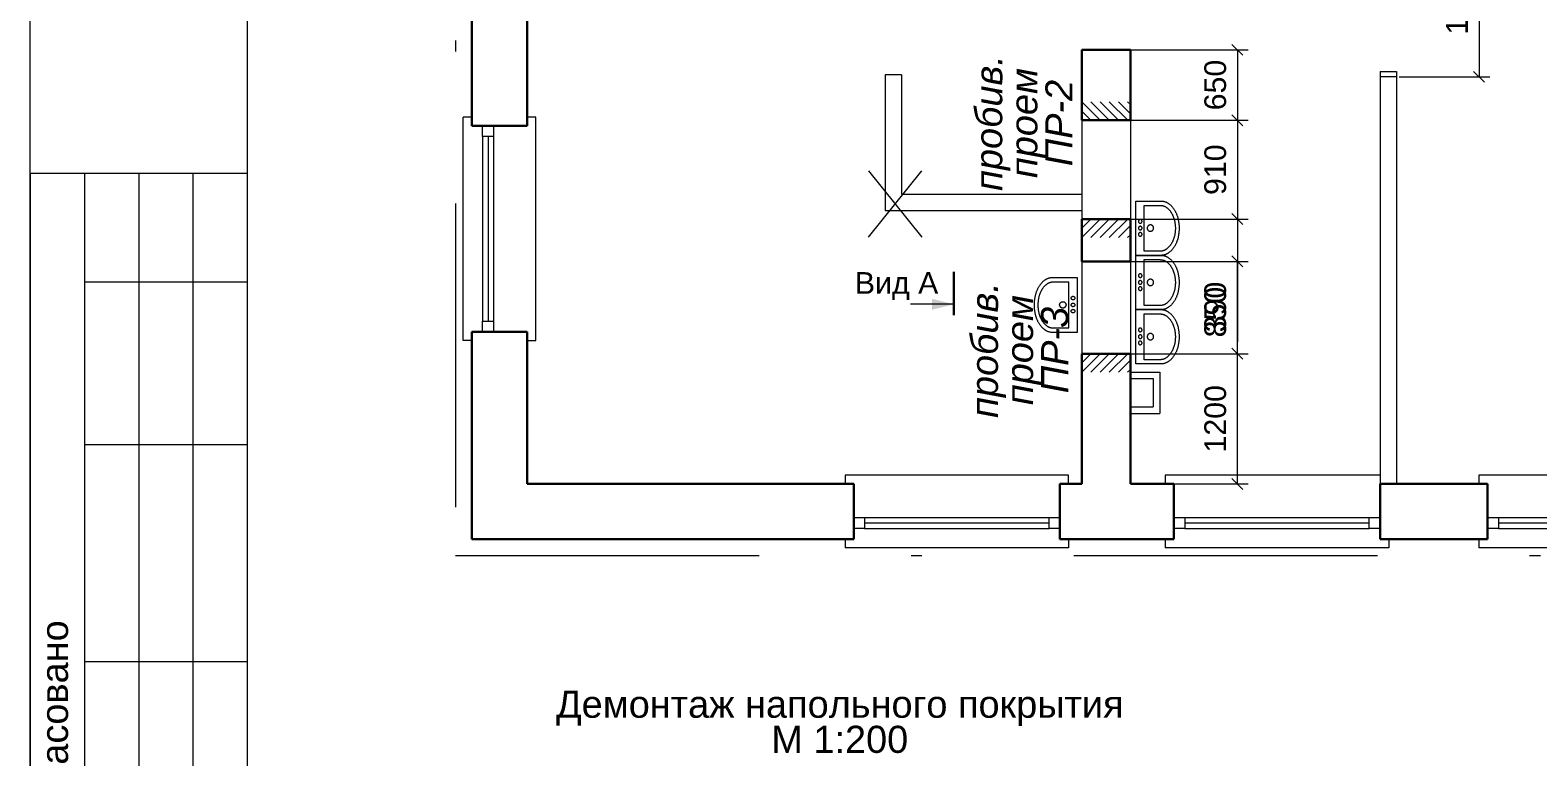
# Model space of a CAD drawing. Header units: metres. Extents: x 14591 to 15202, y 5442 to 5571.
# Drawn here: x 14722.7 to 14736.59, y 5488.92 to 5495.62 of the extents above; entities that cross this region are included whole.
import ezdxf
from ezdxf.enums import TextEntityAlignment as Align

# ---------------------------------------------------------------- set-up
doc = ezdxf.new("R2010")
doc.units = ezdxf.units.M
doc.header["$MEASUREMENT"] = 0
doc.linetypes.add('DGN Style 3', pattern=[4.89804, 3.4986, -1.39944])
doc.linetypes.add('DGN Style 4', pattern=[5.601258, 2.79888, -1.39944, 0.003499, -1.39944])
doc.layers.get('Defpoints').update_dxf_attribs({"lineweight": 0})
for name, color, linetype, lineweight in [('Level 2', 7, 'Continuous', 0), ('Level 50', 7, 'Continuous', 0), ('Level 63', 7, 'Continuous', 0), ('Стены', 7, 'Continuous', 13), ('ЧЕРТЕЖ', 7, 'Continuous', 0)]:
    doc.layers.add(name, color=color, linetype=linetype, lineweight=lineweight)
doc.styles.add('Style-Arial', font='arial.ttf')
doc.styles.add('Style-Arial IF', font='ariali.ttf')
doc.styles.add('Style-txt', font='txt.shx')
doc.dimstyles.new('100', dxfattribs={"dimtxt": 0.25, "dimasz": 0.1875, "dimexe": 0.125, "dimexo": 0.125, "dimgap": 0.0625, "dimtad": 1, "dimdec": 0, "dimlfac": 1000, "dimzin": 11, "dimdsep": 46, "dimtxsty": 'Style-txt', "dimblk": 'OBLIQUE', "dimcen": 0.09, "dimadec": 0, "dimazin": 3, "dimtfac": 1, "dimtdec": 0, "dimtmove": 0, "dimatfit": 3, "dimldrblk": 'TerminatorOpen', "dimfxl": 1, "dimfrac": 2, "dimtzin": 11, "dimlwd": 0, "dimlwe": 0, "dimarcsym": 0})

# ---------------------------------------------------------------- blocks, each defined once
blk = doc.blocks.new('*U50')
at = {"layer": 'Стены', "color": 7, "linetype": 'Continuous', "lineweight": 0}
for p, q in [((-1.03, 0.335), (1.03, 0.335)), ((-1.03, 0.255), (-1.03, 0.335)), ((1.03, 0.255), (1.03, 0.335)), ((0.85, 0.155), (-0.85, 0.155)), ((0.85, 0.105), (-0.85, 0.105)), ((0.85, 0.055), (-0.85, 0.055)), ((1.03, -0.335), (1.03, -0.255)), ((-0.95, -0.335), (1.03, -0.335))]:
    blk.add_line(p, q, dxfattribs=at)
at = {"layer": 'Стены', "color": 7, "linetype": 'Continuous', "lineweight": 30}
for p, q in [((-0.95, -0.255), (-0.95, 0.255)), ((0.95, -0.255), (0.95, 0.255))]:
    blk.add_line(p, q, dxfattribs=at)
at = {"layer": 'Стены', "color": 7, "linetype": 'Continuous', "lineweight": 13, "flags": 128}
for points in [[(-0.95, 0.155), (-0.85, 0.155), (-0.85, 0.055), (-0.95, 0.055), (-0.95, 0.155)], [(0.85, 0.155), (0.95, 0.155), (0.95, 0.055), (0.85, 0.055), (0.85, 0.155)]]:
    blk.add_lwpolyline(points, close=True, dxfattribs=at)
blk = doc.blocks.new('*U54')
at = {"layer": 'Стены', "color": 7, "linetype": 'Continuous', "lineweight": 0}
for p, q in [((-0.335, -1.03), (-0.335, 1.03)), ((-0.255, 1.03), (-0.335, 1.03)), ((0.335, 1.03), (0.255, 1.03)), ((0.335, -1.03), (0.335, 1.03)), ((-0.155, 0.85), (-0.155, -0.85)), ((-0.105, 0.85), (-0.105, -0.85)), ((-0.055, 0.85), (-0.055, -0.85)), ((-0.255, -1.03), (-0.335, -1.03)), ((0.255, -1.03), (0.335, -1.03))]:
    blk.add_line(p, q, dxfattribs=at)
at = {"layer": 'Стены', "color": 7, "linetype": 'Continuous', "lineweight": 30}
for p, q in [((0.255, 0.95), (-0.255, 0.95)), ((0.255, -0.95), (-0.255, -0.95))]:
    blk.add_line(p, q, dxfattribs=at)
at = {"layer": 'Стены', "color": 7, "linetype": 'Continuous', "lineweight": 13, "flags": 128}
for points in [[(-0.155, 0.85), (-0.155, 0.95), (-0.055, 0.95), (-0.055, 0.85), (-0.155, 0.85)], [(-0.155, -0.95), (-0.155, -0.85), (-0.055, -0.85), (-0.055, -0.95), (-0.155, -0.95)]]:
    blk.add_lwpolyline(points, close=True, dxfattribs=at)
blk = doc.blocks.new('ум6_1')
at = {"color": 5, "linetype": 'DGN Style 3', "lineweight": 0}
for p, q in [((-0.325, 0), (-0.325, -0.306)), ((0.325, 0), (-0.325, 0)), ((0.325, -0.306), (0.325, 0)), ((-0.274, -0.103), (-0.274, -0.294)), ((0.275, -0.103), (-0.274, -0.103)), ((0.275, -0.294), (0.275, -0.103))]:
    blk.add_line(p, q, dxfattribs=at)
for centre, radius in [((-0.082, -0.054), 0.0217), ((-0.001, -0.176), 0.0383), ((-0.001, -0.054), 0.0217), ((0.074, -0.054), 0.0217)]:
    blk.add_circle(centre, radius, dxfattribs=at)
for centre, radius, start, end in [((-0.18, -0.306), 0.145, 180, 212.1154), ((-0.151, -0.294), 0.122, 180, 212.1154), ((-0.079, -0.248), 0.208, 212.1154, 236.5784), ((0.08, -0.248), 0.208, 303.4216, 327.8846), ((0.153, -0.294), 0.122, 327.8846, 0), ((0.18, -0.306), 0.145, 327.8846, 0), ((-0.094, -0.251), 0.247, 212.1154, 236.5784), ((-0.037, -0.165), 0.35, 236.5784, 254.7118), ((-0.031, -0.175), 0.295, 236.5784, 254.7118), ((0, -0.029), 0.491, 254.7118, 270), ((0.001, -0.061), 0.414, 254.7118, 270), ((0, -0.029), 0.491, 270, 285.2882), ((0.001, -0.061), 0.414, 270, 285.2882), ((0.032, -0.175), 0.295, 285.2882, 303.4216), ((0.037, -0.165), 0.35, 285.2882, 303.4216), ((0.094, -0.251), 0.247, 303.4216, 327.8846)]:
    blk.add_arc(centre, radius, start, end, dxfattribs=at)
blk = doc.blocks.new('*U150')
at = {"layer": 'Level 50', "color": 7, "linetype": 'Continuous', "lineweight": 0}
blk.add_line((-20.487, -14.5), (-20.487, 14.5), dxfattribs=at)
at = {"layer": 'Level 50', "color": 7, "linetype": 'Continuous', "lineweight": 13}
blk.add_line((-18.487, 14), (-18.487, -14), dxfattribs=at)
at = {"layer": 'Level 63', "color": 7, "linetype": 'Continuous', "lineweight": 13}
for p, q in [((-20.487, 1), (-18.487, 1)), ((-20.487, 1), (-20.487, -5.5)), ((-19.987, 1), (-19.987, -5.5)), ((-19.487, 1), (-19.487, -5.5)), ((-18.987, 1), (-18.987, -5.5)), ((-19.987, 0), (-18.487, 0)), ((-19.987, -1.5), (-18.487, -1.5)), ((-19.987, -3.5), (-18.487, -3.5))]:
    blk.add_line(p, q, dxfattribs=at)
at = {"layer": 'Level 63', "color": 7, "linetype": 'Continuous', "lineweight": 0, "style": 'Style-Arial'}
blk.add_text('Согласовано', height=0.25002, rotation=90, dxfattribs=at).set_placement((-20.263, -4.173), align=Align.MIDDLE_CENTER)
blk = doc.blocks.new('формат_А3')
at = {"layer": 'Level 50', "color": 7, "linetype": 'Continuous', "lineweight": 13}
blk.add_blockref('*U150', (20.487, -14.5), dxfattribs=at)
blk = doc.blocks.new('*U192')
at = {"color": 5, "linetype": 'Continuous', "lineweight": 13}
for p, q in [((-0.246, 0.306), (0.246, -0.306)), ((-0.246, -0.306), (0.246, 0.306))]:
    blk.add_line(p, q, dxfattribs=at)
blk = doc.blocks.new('_Oblique')
at = {"color": 0, "linetype": 'ByBlock', "lineweight": -2}
blk.add_line((0.5, 0.5), (-0.5, -0.5), dxfattribs=at)
blk = doc.blocks.new('*D193')
at = {"color": 7, "linetype": 'Continuous', "lineweight": 0, "transparency": 16777216}
for p, q in [((14735.392, 5496.586), (14736.153, 5496.586)), ((14735.317, 5495.186), (14736.153, 5495.186))]:
    blk.add_line(p, q, dxfattribs=at)
at = {"color": 0, "linetype": 'Continuous', "lineweight": 0, "transparency": 16777216}
blk.add_line((14736.053, 5496.586), (14736.053, 5495.186), dxfattribs=at)
at = {"layer": 'Defpoints', "color": 0, "linetype": 'Continuous', "lineweight": 40, "transparency": 16777216}
for p in [(14735.292, 5496.586), (14735.217, 5495.186), (14736.053, 5495.186)]:
    blk.add_point(p, dxfattribs=at)
at = {"color": 0, "linetype": 'Continuous', "lineweight": 0, "transparency": 16777216, "xscale": 0.1, "yscale": 0.1, "zscale": 0.1}
for p, rotation in [((14736.053, 5496.586), 90), ((14736.053, 5495.186), 270)]:
    blk.add_blockref('_Oblique', p, dxfattribs=dict(at, rotation=rotation))
at = {"color": 0, "linetype": 'Continuous', "lineweight": 0, "transparency": 16777216, "insert": (14735.851, 5495.886), "char_height": 0.2, "attachment_point": 5, "rotation": 90, "style": 'Style-Arial'}
blk.add_mtext('1400', dxfattribs=at)
blk = doc.blocks.new('TerminatorOpen')
at = {"color": 0, "linetype": 'ByBlock', "lineweight": -2}
for q in [(-1, 0.5), (-1, 0), (-1, -0.5)]:
    blk.add_line((0, 0), q, dxfattribs=at)
blk = doc.blocks.new('*U93')
at = {"color": 5, "linetype": 'Continuous', "lineweight": 13}
for p, q in [((-0.085, 0.055), (0.084, 0.225)), ((-0.085, 0.14), (-0.001, 0.225)), ((-0.085, -0.029), (0.085, 0.141)), ((-0.085, -0.114), (0.085, 0.056)), ((-0.085, -0.199), (0.085, -0.029)), ((-0.026, -0.225), (0.085, -0.113)), ((0.059, -0.225), (0.085, -0.198))]:
    blk.add_line(p, q, dxfattribs=at)
blk = doc.blocks.new('*D265')
at = {"color": 7, "linetype": 'Continuous', "lineweight": 0, "transparency": 16777216}
for p, q in [((14732.492, 5493.486), (14733.926, 5493.486)), ((14732.492, 5492.636), (14733.926, 5492.636))]:
    blk.add_line(p, q, dxfattribs=at)
at = {"color": 0, "linetype": 'Continuous', "lineweight": 0, "transparency": 16777216}
blk.add_line((14733.826, 5492.636), (14733.826, 5493.486), dxfattribs=at)
at = {"layer": 'Defpoints', "color": 0, "linetype": 'Continuous', "lineweight": 40, "transparency": 16777216}
for p in [(14732.392, 5493.486), (14733.826, 5493.486), (14732.392, 5492.636)]:
    blk.add_point(p, dxfattribs=at)
at = {"color": 0, "linetype": 'Continuous', "lineweight": 0, "transparency": 16777216, "xscale": 0.1, "yscale": 0.1, "zscale": 0.1}
for p, rotation in [((14733.826, 5493.486), 90), ((14733.826, 5492.636), 270)]:
    blk.add_blockref('_Oblique', p, dxfattribs=dict(at, rotation=rotation))
at = {"color": 0, "linetype": 'Continuous', "lineweight": 0, "transparency": 16777216, "insert": (14733.623, 5493.019), "char_height": 0.2, "attachment_point": 5, "rotation": 90, "style": 'Style-Arial'}
blk.add_mtext('850', dxfattribs=at)
blk = doc.blocks.new('*D266')
at = {"color": 7, "linetype": 'Continuous', "lineweight": 0, "transparency": 16777216}
for p, q in [((14732.492, 5494.786), (14733.926, 5494.786)), ((14732.492, 5493.876), (14733.926, 5493.876))]:
    blk.add_line(p, q, dxfattribs=at)
at = {"color": 0, "linetype": 'Continuous', "lineweight": 0, "transparency": 16777216}
blk.add_line((14733.826, 5494.786), (14733.826, 5493.876), dxfattribs=at)
at = {"layer": 'Defpoints', "color": 0, "linetype": 'Continuous', "lineweight": 40, "transparency": 16777216}
for p in [(14732.392, 5494.786), (14732.392, 5493.876), (14733.826, 5493.876)]:
    blk.add_point(p, dxfattribs=at)
at = {"color": 0, "linetype": 'Continuous', "lineweight": 0, "transparency": 16777216, "xscale": 0.1, "yscale": 0.1, "zscale": 0.1}
for p, rotation in [((14733.826, 5494.786), 90), ((14733.826, 5493.876), 270)]:
    blk.add_blockref('_Oblique', p, dxfattribs=dict(at, rotation=rotation))
at = {"color": 0, "linetype": 'Continuous', "lineweight": 0, "transparency": 16777216, "insert": (14733.623, 5494.331), "char_height": 0.2, "attachment_point": 5, "rotation": 90, "style": 'Style-Arial'}
blk.add_mtext('910', dxfattribs=at)
blk = doc.blocks.new('*D267')
at = {"color": 7, "linetype": 'Continuous', "lineweight": 0, "transparency": 16777216}
for p, q in [((14732.492, 5493.876), (14733.926, 5493.876)), ((14732.492, 5493.486), (14733.926, 5493.486))]:
    blk.add_line(p, q, dxfattribs=at)
at = {"color": 0, "linetype": 'Continuous', "lineweight": 0, "transparency": 16777216}
for p, q in [((14733.826, 5493.876), (14733.826, 5493.486)), ((14733.826, 5493.486), (14733.826, 5492.745))]:
    blk.add_line(p, q, dxfattribs=at)
at = {"layer": 'Defpoints', "color": 0, "linetype": 'Continuous', "lineweight": 40, "transparency": 16777216}
for p in [(14732.392, 5493.876), (14732.392, 5493.486), (14733.826, 5493.486)]:
    blk.add_point(p, dxfattribs=at)
at = {"color": 0, "linetype": 'Continuous', "lineweight": 0, "transparency": 16777216, "xscale": 0.1, "yscale": 0.1, "zscale": 0.1}
for p, rotation in [((14733.826, 5493.876), 90), ((14733.826, 5493.486), 270)]:
    blk.add_blockref('_Oblique', p, dxfattribs=dict(at, rotation=rotation))
at = {"color": 0, "linetype": 'Continuous', "lineweight": 0, "transparency": 16777216, "insert": (14733.623, 5493.066), "char_height": 0.2, "attachment_point": 5, "rotation": 90, "style": 'Style-Arial'}
blk.add_mtext('390', dxfattribs=at)
blk = doc.blocks.new('*D268')
at = {"color": 7, "linetype": 'Continuous', "lineweight": 0, "transparency": 16777216}
for p, q in [((14732.492, 5495.436), (14733.926, 5495.436)), ((14732.492, 5494.786), (14733.926, 5494.786))]:
    blk.add_line(p, q, dxfattribs=at)
at = {"color": 0, "linetype": 'Continuous', "lineweight": 0, "transparency": 16777216}
blk.add_line((14733.826, 5495.436), (14733.826, 5494.786), dxfattribs=at)
at = {"layer": 'Defpoints', "color": 0, "linetype": 'Continuous', "lineweight": 40, "transparency": 16777216}
for p in [(14732.392, 5495.436), (14732.392, 5494.786), (14733.826, 5494.786)]:
    blk.add_point(p, dxfattribs=at)
at = {"color": 0, "linetype": 'Continuous', "lineweight": 0, "transparency": 16777216, "xscale": 0.1, "yscale": 0.1, "zscale": 0.1}
for p, rotation in [((14733.826, 5495.436), 90), ((14733.826, 5494.786), 270)]:
    blk.add_blockref('_Oblique', p, dxfattribs=dict(at, rotation=rotation))
at = {"color": 0, "linetype": 'Continuous', "lineweight": 0, "transparency": 16777216, "insert": (14733.623, 5495.111), "char_height": 0.2, "attachment_point": 5, "rotation": 90, "style": 'Style-Arial'}
blk.add_mtext('650', dxfattribs=at)
blk = doc.blocks.new('*U274')
at = {"layer": 'ЧЕРТЕЖ', "color": 7, "linetype": 'Continuous', "lineweight": 30}
blk.add_line((-0.2, 0.2), (0.2, 0.2), dxfattribs=at)
at = {"layer": 'ЧЕРТЕЖ', "color": 7, "linetype": 'Continuous', "lineweight": 13}
blk.add_line((-0.1, 0.2), (-0.1, -0.2), dxfattribs=at)
at = {"layer": 'ЧЕРТЕЖ', "color": 7, "linetype": 'Continuous', "lineweight": 0, "extrusion": (0, 0, -1)}
blk.add_solid([(0.1, 0.2), (0.15, 0), (0.05, 0)], dxfattribs=at)
blk = doc.blocks.new('*D280')
at = {"color": 7, "linetype": 'Continuous', "lineweight": 0, "transparency": 16777216}
for p, q in [((14732.942, 5492.636), (14733.926, 5492.636)), ((14732.942, 5491.436), (14733.926, 5491.436))]:
    blk.add_line(p, q, dxfattribs=at)
at = {"color": 0, "linetype": 'Continuous', "lineweight": 0, "transparency": 16777216}
blk.add_line((14733.826, 5491.436), (14733.826, 5492.636), dxfattribs=at)
at = {"layer": 'Defpoints', "color": 0, "linetype": 'Continuous', "lineweight": 40, "transparency": 16777216}
for p in [(14732.842, 5492.636), (14733.826, 5492.636), (14732.842, 5491.436)]:
    blk.add_point(p, dxfattribs=at)
at = {"color": 0, "linetype": 'Continuous', "lineweight": 0, "transparency": 16777216, "xscale": 0.1, "yscale": 0.1, "zscale": 0.1}
for p, rotation in [((14733.826, 5492.636), 90), ((14733.826, 5491.436), 270)]:
    blk.add_blockref('_Oblique', p, dxfattribs=dict(at, rotation=rotation))
at = {"color": 0, "linetype": 'Continuous', "lineweight": 0, "transparency": 16777216, "insert": (14733.623, 5492.036), "char_height": 0.2, "attachment_point": 5, "rotation": 90, "style": 'Style-Arial'}
blk.add_mtext('1200', dxfattribs=at)

msp = doc.modelspace()

# ---------------------------------------------------------------- linework, layer by layer
at = {"color": 5, "linetype": 'DGN Style 3', "lineweight": 13}
for p, q in [((14735.14157841, 5495.2360496), (14735.29157841, 5495.2360496)), ((14735.14157841, 5495.2360496), (14735.14157841, 5495.1860496)), ((14735.29157841, 5495.2360496), (14735.29157841, 5495.1860496)), ((14730.73157841, 5495.2060496), (14730.58157841, 5495.2060496)), ((14730.58157841, 5495.2060496), (14730.58157841, 5493.9560496)), ((14730.73157841, 5495.2060496), (14730.73157841, 5494.1060496)), ((14730.73157841, 5494.1060496), (14732.39157841, 5494.1060496)), ((14730.58157841, 5493.9560496), (14732.39157841, 5493.9560496))]:
    msp.add_line(p, q, dxfattribs=at)
at = {"color": 5, "linetype": 'Continuous', "lineweight": 30}
for p, q in [((14732.39157841, 5494.7860496), (14732.84157841, 5494.7860496)), ((14732.39157841, 5493.8760496), (14732.84157841, 5493.8760496)), ((14732.39157841, 5493.4860496), (14732.84157841, 5493.4860496)), ((14732.39157841, 5492.6360496), (14732.84157841, 5492.6360496))]:
    msp.add_line(p, q, dxfattribs=at)
at = {"color": 5, "linetype": 'DGN Style 3', "lineweight": 0}
for p, q in [((14732.39157841, 5494.7860496), (14732.39157841, 5493.8760496)), ((14732.84157841, 5494.7860496), (14732.84157841, 5493.8760496)), ((14732.39157841, 5493.4860496), (14732.39157841, 5492.6360496)), ((14732.84157841, 5493.4860496), (14732.84157841, 5492.6360496))]:
    msp.add_line(p, q, dxfattribs=at)
at = {"layer": 'Level 63', "color": 1, "linetype": 'DGN Style 4', "lineweight": 13}
for p, q in [((14726.62157841, 5505.4160496), (14726.62157841, 5490.7760496)), ((14726.62157841, 5490.7760496), (14744.33157841, 5490.7760496))]:
    msp.add_line(p, q, dxfattribs=at)
at = {"layer": 'Стены', "color": 7, "linetype": 'Continuous', "lineweight": 30}
for p, q in [((14726.77157841, 5497.2060496), (14726.77157841, 5494.7360496)), ((14727.28157841, 5497.2060496), (14727.28157841, 5494.7360496)), ((14732.39157841, 5495.4360496), (14732.84157841, 5495.4360496)), ((14732.39157841, 5495.4360496), (14732.39157841, 5494.7860496)), ((14732.84157841, 5495.4360496), (14732.84157841, 5494.7860496)), ((14732.39157841, 5494.7860496), (14732.84157841, 5494.7860496)), ((14732.39157841, 5493.8760496), (14732.39157841, 5493.4860496)), ((14732.39157841, 5493.8760496), (14732.84157841, 5493.8760496)), ((14732.84157841, 5493.8760496), (14732.84157841, 5493.4860496)), ((14726.77157841, 5492.8360496), (14726.77157841, 5490.9260496)), ((14727.28157841, 5492.8360496), (14727.28157841, 5491.4360496)), ((14732.39157841, 5492.6360496), (14732.84157841, 5492.6360496)), ((14732.39157841, 5492.6360496), (14732.39157841, 5491.4360496)), ((14732.84157841, 5492.6360496), (14732.84157841, 5491.4360496)), ((14727.28157841, 5491.4360496), (14730.29157841, 5491.4360496)), ((14732.19157841, 5491.4360496), (14732.39157841, 5491.4360496)), ((14732.84157841, 5491.4360496), (14733.24157841, 5491.4360496)), ((14735.14157841, 5491.4360496), (14736.13157841, 5491.4360496)), ((14726.77157841, 5490.9260496), (14730.29157841, 5490.9260496)), ((14732.19157841, 5490.9260496), (14733.24157841, 5490.9260496)), ((14735.14157841, 5490.9260496), (14736.13157841, 5490.9260496))]:
    msp.add_line(p, q, dxfattribs=at)
at = {"layer": 'Стены', "color": 7, "linetype": 'Continuous', "lineweight": 13}
for p, q in [((14735.14157841, 5495.1860496), (14735.14157841, 5491.4360496)), ((14735.29157841, 5495.1860496), (14735.14157841, 5495.1860496)), ((14735.29157841, 5495.1860496), (14735.29157841, 5491.4360496)), ((14732.84157841, 5492.4660496), (14733.11157841, 5492.4660496)), ((14732.84157841, 5492.4660496), (14733.11157841, 5492.4660496)), ((14733.11157841, 5492.4660496), (14733.11157841, 5492.0860496)), ((14732.84157841, 5492.0860496), (14733.11157841, 5492.0860496))]:
    msp.add_line(p, q, dxfattribs=at)
at = {"layer": 'Стены', "color": 7, "linetype": 'Continuous', "lineweight": 0}
for p, q in [((14732.84157841, 5492.4060496), (14733.05157841, 5492.4060496)), ((14732.84157841, 5492.4060496), (14733.05157841, 5492.4060496)), ((14733.05157841, 5492.4060496), (14733.05157841, 5492.1460496)), ((14732.84157841, 5492.1460496), (14733.05157841, 5492.1460496))]:
    msp.add_line(p, q, dxfattribs=at)

# ---------------------------------------------------------------- block references
at = {"color": 5, "linetype": 'Continuous', "lineweight": 13, "rotation": 90}
msp.add_blockref('*U93', (14732.61667895, 5494.87139096), dxfattribs=at)
at = {"color": 5, "linetype": 'Continuous', "lineweight": 13}
msp.add_blockref('*U192', (14730.67397729, 5494.01552426), dxfattribs=at)
at = {"color": 5, "linetype": 'DGN Style 3', "lineweight": 0, "extrusion": (0, 0, -1), "xscale": 0.7689468503965201, "yscale": 0.7689468503965201, "zscale": 0.7689468503965201, "rotation": 270}
for p in [(-14732.88947625, 5493.79193172), (-14732.88947625, 5493.29193172), (-14732.88947625, 5492.79193172)]:
    msp.add_blockref('ум6_1', p, dxfattribs=at)
at = {"color": 5, "linetype": 'Continuous', "lineweight": 13, "extrusion": (0, 0, -1), "rotation": 270}
for p in [(-14732.61667895, 5493.79070823), (-14732.61667895, 5492.55070823)]:
    msp.add_blockref('*U93', p, dxfattribs=at)
at = {"color": 5, "linetype": 'DGN Style 3', "lineweight": 0, "xscale": 0.7689468503965201, "yscale": 0.7689468503965201, "zscale": 0.7689468503965201, "rotation": 270}
msp.add_blockref('ум6_1', (14732.35318018, 5493.08482135), dxfattribs=at)
at = {"layer": 'Level 50', "color": 7, "linetype": 'Continuous', "lineweight": 13}
msp.add_blockref('формат_А3', (14722.70272434, 5507.79848889), dxfattribs=at)
at = {"layer": 'Стены', "color": 7, "linetype": 'Continuous', "lineweight": 30}
msp.add_blockref('*U54', (14727.02659784, 5493.78609906), dxfattribs=at)
for name, p, rotation in [('*U54', (14731.24152895, 5491.18106902), 90), ('*U50', (14734.19155899, 5491.18100014), 180), ('*U54', (14737.08152895, 5491.18106902), 90)]:
    msp.add_blockref(name, p, dxfattribs=dict(at, rotation=rotation))
at = {"layer": 'ЧЕРТЕЖ', "color": 7, "linetype": 'Continuous', "lineweight": 30, "extrusion": (0, 0, -1), "rotation": 90}
msp.add_blockref('*U274', (-14731.01376852, 5493.19098215), dxfattribs=at)

# ---------------------------------------------------------------- texts
at = {"color": 7, "linetype": 'Continuous', "lineweight": 0, "char_height": 0.25, "attachment_point": 5, "rotation": 90, "line_spacing_factor": 0.776524, "style": 'Style-Arial IF'}
for s, insert in [('пробив. \\Pпроем\\PПР-2', (14731.85815935, 5494.76060139)), ('пробив. \\Pпроем\\PПР-3', (14731.82046557, 5492.66905131))]:
    msp.add_mtext(s, dxfattribs=dict(at, insert=insert))
at = {"layer": 'Level 2', "color": 7, "linetype": 'Continuous', "lineweight": 13, "style": 'Style-Arial'}
msp.add_text('Вид А', height=0.2, dxfattribs=at).set_placement((14730.68604422, 5493.28744603), align=Align.MIDDLE_CENTER)
at = {"layer": 'Level 63', "color": 7, "linetype": 'Continuous', "lineweight": 13, "insert": (14730.16236125, 5489.24303556), "char_height": 0.25, "attachment_point": 5, "line_spacing_factor": 0.776524, "style": 'Style-Arial'}
msp.add_mtext('Демонтаж напольного покрытия \\PМ 1:200', dxfattribs=at)

# ---------------------------------------------------------------- dimensions: what is measured, and where the dimension line sits
at = {"color": 7, "linetype": 'Continuous', "lineweight": 0}
for base, p1, p2, angle, override, picture, middle in [((14736.05281313, 5495.1860496), (14735.29157841, 5496.5860496), (14735.21657841, 5495.1860496), 270, {"dimtxt": 0.2, "dimasz": 0.1, "dimexe": 0.1, "dimexo": 0.1, "dimgap": 0.1, "dimtxsty": 'Style-Arial', "dimclre": 7, "dimtofl": 0, "dimfrac": 0}, '*D193', (14735.85069853, 5495.8860496)), ((14733.82552877, 5494.7860496), (14732.39157841, 5495.4360496), (14732.39157841, 5494.7860496), 270, {"dimtxt": 0.2, "dimasz": 0.1, "dimexe": 0.1, "dimexo": 0.1, "dimgap": 0.1, "dimdec": 4, "dimtxsty": 'Style-Arial', "dimclre": 7, "dimtdec": 4, "dimtofl": 0, "dimfrac": 0}, '*D268', (14733.62341417, 5495.1110496)), ((14733.82552877, 5493.8760496), (14732.39157841, 5494.7860496), (14732.39157841, 5493.8760496), 270, {"dimtxt": 0.2, "dimasz": 0.1, "dimexe": 0.1, "dimexo": 0.1, "dimgap": 0.1, "dimdec": 4, "dimtxsty": 'Style-Arial', "dimclre": 7, "dimtdec": 4, "dimtofl": 0, "dimfrac": 0}, '*D266', (14733.62341417, 5494.3310496)), ((14733.82552877, 5493.4860496), (14732.39157841, 5493.8760496), (14732.39157841, 5493.4860496), 270, {"dimtxt": 0.2, "dimasz": 0.1, "dimexe": 0.1, "dimexo": 0.1, "dimgap": 0.1, "dimdec": 4, "dimtxsty": 'Style-Arial', "dimclre": 7, "dimtdec": 4, "dimtofl": 0, "dimfrac": 0}, '*D267', (14733.62334596, 5493.06551754)), ((14733.82552877, 5492.6360496), (14732.84157841, 5491.4360496), (14732.84157841, 5492.6360496), 90, {"dimtxt": 0.2, "dimasz": 0.1, "dimexe": 0.1, "dimexo": 0.1, "dimgap": 0.1, "dimdec": 4, "dimtxsty": 'Style-Arial', "dimclre": 7, "dimtdec": 4, "dimtofl": 0, "dimfrac": 0}, '*D280', (14733.62341417, 5492.0360496))]:
    dim = msp.add_linear_dim(base=base, p1=p1, p2=p2, angle=angle, dimstyle='100', override=override, dxfattribs=at)
    dim.commit()
    dim.dimension.update_dxf_attribs({"geometry": picture, "text_midpoint": middle})
dim = msp.add_linear_dim(base=(14733.82552877, 5493.4860496), p1=(14732.39157841, 5492.6360496), p2=(14732.39157841, 5493.4860496), angle=90, dimstyle='100', override={"dimtxt": 0.2, "dimasz": 0.1, "dimexe": 0.1, "dimexo": 0.1, "dimgap": 0.1, "dimdec": 4, "dimtxsty": 'Style-Arial', "dimclre": 7, "dimtdec": 4, "dimtofl": 0, "dimfrac": 0}, dxfattribs=at)
dim.commit()
dim.dimension.update_dxf_attribs({"geometry": '*D265', "text_midpoint": (14733.82552877, 5493.01854363), "dimtype": 160})

doc.saveas('drawing.dxf')
